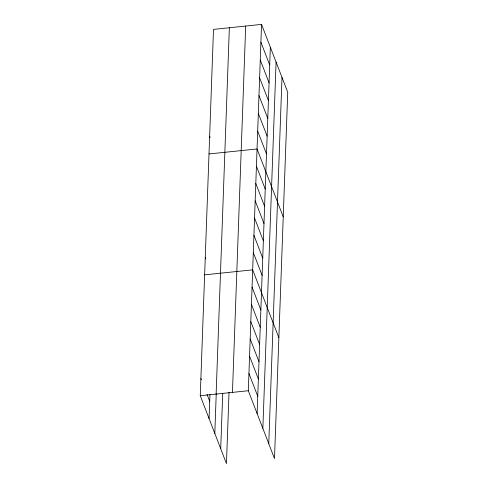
<?xml version="1.0" encoding="UTF-8"?>
<svg xmlns="http://www.w3.org/2000/svg" width="488" height="488" viewBox="0 0 488 488"><rect width="100%" height="100%" fill="white"/><g stroke="black" fill="none" stroke-linecap="round" stroke-linejoin="round"><path stroke-width="0.73" d="M229.031 392.267L226.45 463.6L200.269 395.744L213.5 29.408L261.55 24.4L287.731 92.256L274.5 458.592L248.313 390.735L261.55 24.4M209.071 418.564L209.944 394.536M216.123 394.09L229.354 27.755M214.811 433.423L216.245 393.627M220.716 448.734L222.723 393.175M232.459 392.389L245.69 26.053M257.121 413.556L270.352 47.22M262.855 428.421L276.086 62.086M268.766 443.732L281.997 77.397M209.004 153.958L257.048 148.956L283.229 216.812M204.637 274.848L252.68 269.846L278.868 337.702M200.269 395.744L248.313 390.735M260.903 42.194L269.712 65.014M260.263 59.987L269.065 82.808M259.616 77.781L268.424 100.601M258.976 95.575L267.784 118.395M258.335 113.368L267.137 136.189M257.688 131.162L266.497 153.982M256.426 166.225L265.228 189.045M255.797 183.494L264.606 206.314M255.175 200.763L263.984 223.583M254.553 218.032L263.355 240.852M253.931 235.308L262.733 258.128M209.645 136.164L210.182 137.549M253.302 252.577L262.111 275.397M252.058 287.115L260.86 309.935M251.43 304.384L260.238 327.204M250.808 321.653L259.616 344.473M250.185 338.928L258.994 361.748M249.563 356.197L258.365 379.017M205.259 257.579L205.796 258.963M248.935 373.466L257.743 396.286M200.891 378.468L201.428 379.853M207.028 394.377L209.7 401.288"/></g></svg>
